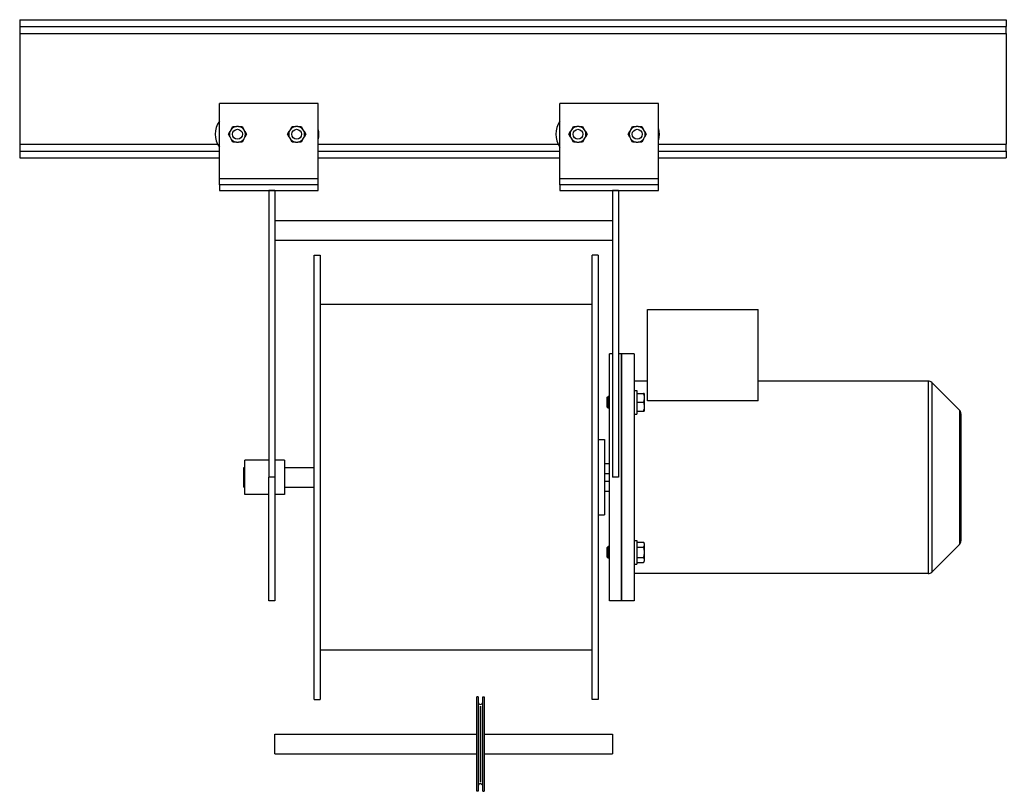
# Model space of a CAD drawing. Extents: x -8712 to 1826, y -2785 to 399.
# Drawn here: x -6754 to -5754, y -1837 to -1055 of the extents above; entities that cross this region are included whole.
import ezdxf

# ---------------------------------------------------------------- set-up
doc = ezdxf.new("R2010")
doc.units = 0
doc.layers.get('0').update_dxf_attribs({"linetype": 'CONTINUOUS'})

msp = doc.modelspace()

# ---------------------------------------------------------------- linework, layer by layer
at = {"color": 1}
for p, q in [((-6754.161373, -1055.45699), (-6754.161373, -1062.35699)), ((-6754.161373, -1055.45699), (-5754.161373, -1055.45699)), ((-5754.161373, -1055.45699), (-5754.161373, -1062.35699)), ((-6754.161373, -1062.35699), (-6754.161373, -1069.35699)), ((-6754.161373, -1062.35699), (-5754.161373, -1062.35699)), ((-6754.161373, -1069.35699), (-6754.161373, -1181.55699)), ((-6754.161373, -1069.35699), (-5754.161373, -1069.35699)), ((-5754.161373, -1069.35699), (-5754.161373, -1062.35699)), ((-5754.161373, -1069.35699), (-5754.161373, -1181.55699)), ((-6551.692292, -1216.577763), (-6551.692292, -1140.456591)), ((-6451.692292, -1140.456591), (-6551.692292, -1140.456591)), ((-6451.692292, -1216.577763), (-6451.692292, -1140.456591)), ((-6206.530498, -1216.577763), (-6206.530498, -1140.456591)), ((-6106.530498, -1140.456591), (-6206.530498, -1140.456591)), ((-6106.530498, -1216.577763), (-6106.530498, -1140.456591)), ((-6542.686316, -1171.456053), (-6540.943994, -1168.438822)), ((-6539.809815, -1166.474364), (-6540.943992, -1168.438817)), ((-6539.809812, -1166.474361), (-6538.067974, -1163.45685)), ((-6538.067974, -1163.45685), (-6534.582896, -1163.456591)), ((-6532.314505, -1163.456591), (-6534.582896, -1163.456591)), ((-6532.314505, -1163.456591), (-6528.829427, -1163.45685)), ((-6528.829427, -1163.45685), (-6527.087589, -1166.474361)), ((-6525.953409, -1168.438817), (-6527.087586, -1166.474364)), ((-6525.953407, -1168.438822), (-6524.211085, -1171.457129)), ((-6482.686316, -1171.456053), (-6480.943994, -1168.438822)), ((-6479.809815, -1166.474364), (-6480.943992, -1168.438817)), ((-6479.809812, -1166.474361), (-6478.067974, -1163.45685)), ((-6478.067974, -1163.45685), (-6474.582896, -1163.456591)), ((-6472.314505, -1163.456591), (-6474.582896, -1163.456591)), ((-6472.314505, -1163.456591), (-6468.829427, -1163.45685)), ((-6468.829427, -1163.45685), (-6467.087589, -1166.474361)), ((-6465.953409, -1168.438817), (-6467.087586, -1166.474364)), ((-6465.953407, -1168.438822), (-6464.211085, -1171.457129)), ((-6197.524522, -1171.456053), (-6195.782199, -1168.438822)), ((-6194.648021, -1166.474364), (-6195.782198, -1168.438817)), ((-6194.648017, -1166.474361), (-6192.90618, -1163.45685)), ((-6192.90618, -1163.45685), (-6189.421102, -1163.456591)), ((-6187.15271, -1163.456591), (-6189.421102, -1163.456591)), ((-6187.15271, -1163.456591), (-6183.667632, -1163.45685)), ((-6183.667632, -1163.45685), (-6181.925795, -1166.474361)), ((-6180.791614, -1168.438817), (-6181.925792, -1166.474364)), ((-6180.791613, -1168.438822), (-6179.04929, -1171.457129)), ((-6137.524522, -1171.456053), (-6135.782199, -1168.438822)), ((-6134.648021, -1166.474364), (-6135.782198, -1168.438817)), ((-6134.648017, -1166.474361), (-6132.90618, -1163.45685)), ((-6132.90618, -1163.45685), (-6129.421102, -1163.456591)), ((-6127.15271, -1163.456591), (-6129.421102, -1163.456591)), ((-6127.15271, -1163.456591), (-6123.667632, -1163.45685)), ((-6123.667632, -1163.45685), (-6121.925795, -1166.474361)), ((-6120.791614, -1168.438817), (-6121.925792, -1166.474364)), ((-6120.791613, -1168.438822), (-6119.04929, -1171.457129)), ((-6540.943994, -1174.47436), (-6542.686316, -1171.456053)), ((-6540.943992, -1174.474364), (-6539.809815, -1176.438817)), ((-6538.067974, -1179.456332), (-6539.809812, -1176.438821)), ((-6534.582896, -1179.456591), (-6538.067974, -1179.456332)), ((-6534.582896, -1179.456591), (-6532.314505, -1179.456591)), ((-6528.829427, -1179.456332), (-6532.314505, -1179.456591)), ((-6527.087589, -1176.438821), (-6528.829427, -1179.456332)), ((-6527.087586, -1176.438817), (-6525.953409, -1174.474364)), ((-6524.211085, -1171.457129), (-6525.953407, -1174.47436)), ((-6480.943994, -1174.47436), (-6482.686316, -1171.456053)), ((-6480.943992, -1174.474364), (-6479.809815, -1176.438817)), ((-6478.067974, -1179.456332), (-6479.809812, -1176.438821)), ((-6474.582896, -1179.456591), (-6478.067974, -1179.456332)), ((-6474.582896, -1179.456591), (-6472.314505, -1179.456591)), ((-6468.829427, -1179.456332), (-6472.314505, -1179.456591)), ((-6467.087589, -1176.438821), (-6468.829427, -1179.456332)), ((-6467.087586, -1176.438817), (-6465.953409, -1174.474364)), ((-6464.211085, -1171.457129), (-6465.953407, -1174.47436)), ((-6195.782199, -1174.47436), (-6197.524522, -1171.456053)), ((-6195.782198, -1174.474364), (-6194.648021, -1176.438817)), ((-6192.90618, -1179.456332), (-6194.648017, -1176.438821)), ((-6189.421102, -1179.456591), (-6192.90618, -1179.456332)), ((-6189.421102, -1179.456591), (-6187.15271, -1179.456591)), ((-6183.667632, -1179.456332), (-6187.15271, -1179.456591)), ((-6181.925795, -1176.438821), (-6183.667632, -1179.456332)), ((-6181.925792, -1176.438817), (-6180.791614, -1174.474364)), ((-6179.04929, -1171.457129), (-6180.791613, -1174.47436)), ((-6135.782199, -1174.47436), (-6137.524522, -1171.456053)), ((-6135.782198, -1174.474364), (-6134.648021, -1176.438817)), ((-6132.90618, -1179.456332), (-6134.648017, -1176.438821)), ((-6129.421102, -1179.456591), (-6132.90618, -1179.456332)), ((-6129.421102, -1179.456591), (-6127.15271, -1179.456591)), ((-6123.667632, -1179.456332), (-6127.15271, -1179.456591)), ((-6121.925795, -1176.438821), (-6123.667632, -1179.456332)), ((-6121.925792, -1176.438817), (-6120.791614, -1174.474364)), ((-6119.04929, -1171.457129), (-6120.791613, -1174.47436)), ((-6754.161373, -1181.55699), (-6754.161373, -1188.55699)), ((-6754.161373, -1181.55699), (-6553.531262, -1181.55699)), ((-6754.161373, -1188.55699), (-6754.161373, -1195.45699)), ((-6754.161373, -1188.55699), (-6551.692292, -1188.55699)), ((-6451.692292, -1181.55699), (-6208.369468, -1181.55699)), ((-6451.692292, -1188.55699), (-6206.530498, -1188.55699)), ((-6106.530498, -1181.55699), (-5754.161373, -1181.55699)), ((-6106.530498, -1188.55699), (-5754.161373, -1188.55699)), ((-5754.161373, -1188.55699), (-5754.161373, -1181.55699)), ((-5754.161373, -1188.55699), (-5754.161373, -1195.45699)), ((-6754.161373, -1195.45699), (-6551.692292, -1195.45699)), ((-6451.692292, -1195.45699), (-6206.530498, -1195.45699)), ((-6106.530498, -1195.45699), (-5754.161373, -1195.45699)), ((-6551.692292, -1222.577763), (-6551.692292, -1216.577763)), ((-6451.692292, -1216.577763), (-6551.692292, -1216.577763)), ((-6451.692292, -1222.577763), (-6451.692292, -1216.577763)), ((-6206.530498, -1222.577763), (-6206.530498, -1216.577763)), ((-6106.530498, -1216.577763), (-6206.530498, -1216.577763)), ((-6106.530498, -1222.577763), (-6106.530498, -1216.577763)), ((-6451.692292, -1222.577763), (-6551.692292, -1222.577763)), ((-6551.692292, -1222.577763), (-6551.692292, -1228.577763)), ((-6551.692292, -1228.577763), (-6451.692292, -1228.577763)), ((-6501.692292, -1228.577763), (-6501.692292, -1518.971493)), ((-6495.692292, -1228.577763), (-6501.692292, -1228.577763)), ((-6495.692292, -1228.577763), (-6495.692292, -1518.971493)), ((-6451.692292, -1228.577763), (-6451.692292, -1222.577763)), ((-6106.530498, -1222.577763), (-6206.530498, -1222.577763)), ((-6206.530498, -1222.577763), (-6206.530498, -1228.577763)), ((-6206.530498, -1228.577763), (-6106.530498, -1228.577763)), ((-6153.219346, -1228.577763), (-6153.219346, -1518.971515)), ((-6147.219346, -1228.577763), (-6153.219346, -1228.577763)), ((-6147.219346, -1228.577763), (-6147.219346, -1518.971515)), ((-6106.530498, -1228.577763), (-6106.530498, -1222.577763)), ((-6495.692292, -1258.714845), (-6153.219346, -1258.714845)), ((-6495.692292, -1278.714845), (-6153.219346, -1278.714845)), ((-6455.692292, -1293.971504), (-6449.692292, -1293.971504)), ((-6455.692292, -1743.971504), (-6455.692292, -1293.971504)), ((-6449.692292, -1293.971504), (-6449.692292, -1518.971504)), ((-6167.797955, -1293.971504), (-6173.797955, -1293.971504)), ((-6173.797955, -1518.971504), (-6173.797955, -1293.971504)), ((-6167.797955, -1293.971504), (-6167.797955, -1743.971504)), ((-6173.797955, -1343.971504), (-6449.692292, -1343.971504)), ((-6117.694541, -1441.34902), (-6117.694541, -1348.971504)), ((-6117.694541, -1348.971504), (-6005.694541, -1348.971504)), ((-6005.694541, -1441.34902), (-6005.694541, -1348.971504)), ((-6153.219346, -1393.971504), (-6156.219346, -1393.971504)), ((-6156.219346, -1518.971504), (-6156.219346, -1393.971504)), ((-6144.219346, -1393.971504), (-6147.219346, -1393.971504)), ((-6144.219346, -1393.971504), (-6144.219346, -1643.971504)), ((-6131.219346, -1393.971504), (-6144.219346, -1393.971504)), ((-6144.219346, -1607.359852), (-6144.219346, -1393.971504)), ((-6131.219346, -1393.971504), (-6131.219346, -1643.971504)), ((-6117.694541, -1421.471504), (-6131.219346, -1421.471504)), ((-5833.290414, -1421.471504), (-6005.694541, -1421.471504)), ((-5833.290414, -1421.471504), (-5833.290414, -1616.471504)), ((-5829.75488, -1422.93597), (-5829.75488, -1615.007038)), ((-5829.75488, -1422.93597), (-5801.683812, -1451.007038)), ((-6158.719346, -1437.904625), (-6157.772246, -1436.957525)), ((-6158.719346, -1448.010425), (-6158.719346, -1437.904625)), ((-6157.772246, -1448.957525), (-6157.772246, -1436.957525)), ((-6156.219346, -1436.957525), (-6157.772246, -1436.957525)), ((-6131.219346, -1430.957525), (-6128.719346, -1430.957525)), ((-6128.719346, -1430.957525), (-6128.719346, -1454.957525)), ((-6128.719346, -1433.957525), (-6121.971037, -1433.957525)), ((-6121.219346, -1433.957525), (-6121.971037, -1433.957897)), ((-6121.971037, -1433.957897), (-6121.764691, -1434.614082)), ((-6121.764691, -1434.614082), (-6121.52345, -1435.523689)), ((-6121.52345, -1435.523689), (-6121.350798, -1436.368925)), ((-6121.350798, -1436.368925), (-6121.237729, -1437.170685)), ((-6121.219346, -1439.562548), (-6121.306778, -1440.274882)), ((-6121.237729, -1437.170685), (-6121.219346, -1437.352503)), ((-6121.219346, -1433.957525), (-6121.219346, -1437.352503)), ((-6121.219346, -1437.352503), (-6121.219346, -1439.562548)), ((-6121.219346, -1439.562548), (-6121.219346, -1446.352503)), ((-6158.719346, -1448.010425), (-6157.772246, -1448.957525)), ((-6156.219346, -1448.957525), (-6157.772246, -1448.957525)), ((-6128.719346, -1442.957525), (-6121.971037, -1442.957525)), ((-6121.6758, -1441.989057), (-6121.971037, -1442.957366)), ((-6121.971037, -1442.957366), (-6121.971037, -1442.957684)), ((-6121.971037, -1442.957684), (-6121.6758, -1443.925993)), ((-6121.45885, -1441.103228), (-6121.6758, -1441.989057)), ((-6121.6758, -1443.925993), (-6121.45885, -1444.811823)), ((-6121.350798, -1449.546123), (-6121.52345, -1450.391362)), ((-6121.306778, -1440.274882), (-6121.45885, -1441.103228)), ((-6121.45885, -1444.811823), (-6121.306778, -1445.640168)), ((-6121.237729, -1448.744367), (-6121.350798, -1449.546123)), ((-6121.306778, -1445.640168), (-6121.219346, -1446.352503)), ((-6121.219346, -1448.562548), (-6121.237729, -1448.744367)), ((-6121.219346, -1446.352503), (-6121.219346, -1448.562548)), ((-6121.219346, -1448.562548), (-6121.219346, -1451.957525)), ((-6005.694541, -1441.34902), (-6117.694541, -1441.34902)), ((-6131.219346, -1454.957525), (-6128.719346, -1454.957525)), ((-6128.719346, -1451.957525), (-6121.971037, -1451.957525)), ((-6121.764691, -1451.300969), (-6121.971037, -1451.957154)), ((-6121.971037, -1451.957154), (-6121.219346, -1451.957525)), ((-6121.52345, -1450.391362), (-6121.764691, -1451.300969)), ((-5801.683812, -1451.007038), (-5801.683812, -1586.93597)), ((-5800.219346, -1454.542572), (-5800.219346, -1583.400436)), ((-6167.797955, -1480.821504), (-6161.569244, -1480.821504)), ((-6161.569244, -1480.821504), (-6161.569244, -1557.121504)), ((-6527.020641, -1528.971504), (-6527.020641, -1508.971504)), ((-6527.020641, -1508.971504), (-6525.908666, -1508.971504)), ((-6501.692292, -1501.471504), (-6525.908666, -1501.471504)), ((-6525.908666, -1536.471504), (-6525.908666, -1501.471504)), ((-6485.908666, -1501.471504), (-6495.692292, -1501.471504)), ((-6485.908666, -1501.471504), (-6485.908666, -1536.471504)), ((-6485.908666, -1508.971504), (-6455.692292, -1508.971504)), ((-6161.569244, -1504.971504), (-6156.219346, -1504.971504)), ((-6501.692292, -1643.971504), (-6501.692292, -1518.971493)), ((-6495.692292, -1518.971493), (-6501.692292, -1518.971493)), ((-6495.692292, -1518.971493), (-6495.692292, -1643.971504)), ((-6449.692292, -1518.971504), (-6449.692292, -1743.971504)), ((-6173.797955, -1743.971504), (-6173.797955, -1518.971504)), ((-6161.569244, -1514.971504), (-6156.219346, -1514.971504)), ((-6156.219346, -1643.971504), (-6156.219346, -1518.971504)), ((-6147.219346, -1518.971504), (-6153.219346, -1518.971504)), ((-6527.020641, -1528.971504), (-6525.908666, -1528.971504)), ((-6485.908666, -1528.971504), (-6455.692292, -1528.971504)), ((-6161.569244, -1522.971504), (-6156.219346, -1522.971504)), ((-6501.692292, -1536.471504), (-6525.908666, -1536.471504)), ((-6485.908666, -1536.471504), (-6495.692292, -1536.471504)), ((-6161.569244, -1532.971504), (-6156.219346, -1532.971504)), ((-6167.797955, -1557.121504), (-6161.569244, -1557.121504)), ((-6157.772246, -1588.985483), (-6158.719346, -1589.932583)), ((-6158.719346, -1594.985483), (-6158.719346, -1589.932583)), ((-6156.219346, -1588.985483), (-6157.772246, -1588.985483)), ((-6157.772246, -1600.985483), (-6157.772246, -1588.985483)), ((-6131.219346, -1582.985483), (-6128.719346, -1582.985483)), ((-6128.719346, -1582.985483), (-6128.719346, -1594.985483)), ((-6128.719346, -1584.593178), (-6121.971037, -1584.593178)), ((-6128.719346, -1589.789331), (-6121.971037, -1589.789331)), ((-6121.219346, -1585.895483), (-6121.971037, -1584.593516)), ((-6121.971037, -1584.593516), (-6121.6758, -1585.152459)), ((-6121.764691, -1589.410588), (-6121.971037, -1589.789637)), ((-6121.971037, -1589.789637), (-6121.862904, -1590.175004)), ((-6121.52345, -1588.884709), (-6121.764691, -1589.410588)), ((-6121.6758, -1585.152459), (-6121.45885, -1585.663281)), ((-6121.350798, -1588.39689), (-6121.52345, -1588.884709)), ((-6121.45885, -1585.663281), (-6121.306778, -1586.141978)), ((-6121.237729, -1587.934211), (-6121.350798, -1588.39689)), ((-6121.306778, -1586.141978), (-6121.219346, -1586.553269)), ((-6121.219346, -1587.82924), (-6121.237729, -1587.934211)), ((-6121.219346, -1585.895483), (-6121.219346, -1586.553269)), ((-6121.219346, -1586.553269), (-6121.219346, -1587.82924)), ((-6121.219346, -1587.82924), (-6121.219346, -1593.709513)), ((-5829.75488, -1615.007038), (-5801.683812, -1586.93597)), ((-6158.719346, -1600.038383), (-6158.719346, -1594.985483)), ((-6128.719346, -1594.985483), (-6128.719346, -1606.985483)), ((-6121.862903, -1599.795961), (-6121.971037, -1600.181605)), ((-6121.862904, -1590.175004), (-6121.595599, -1591.257486)), ((-6121.595598, -1598.713476), (-6121.862903, -1599.795961)), ((-6121.595599, -1591.257486), (-6121.401409, -1592.255236)), ((-6121.401409, -1597.715735), (-6121.595598, -1598.713476)), ((-6121.401409, -1592.255236), (-6121.269149, -1593.195282)), ((-6121.269149, -1596.775684), (-6121.401409, -1597.715735)), ((-6121.269149, -1593.195282), (-6121.219346, -1593.709513)), ((-6121.219346, -1596.261453), (-6121.269149, -1596.775684)), ((-6121.219346, -1593.709513), (-6121.219346, -1596.261453)), ((-6121.219346, -1596.261453), (-6121.219346, -1602.141727)), ((-6157.772246, -1600.985483), (-6158.719346, -1600.038383)), ((-6156.219346, -1600.985483), (-6157.772246, -1600.985483)), ((-6144.219346, -1643.971504), (-6144.219346, -1607.359852)), ((-6131.219346, -1606.985483), (-6128.719346, -1606.985483)), ((-6128.719346, -1600.181636), (-6121.971037, -1600.181636)), ((-6128.719346, -1605.377788), (-6121.971037, -1605.377788)), ((-6121.971037, -1600.181605), (-6121.764691, -1600.560378)), ((-6121.219346, -1604.075483), (-6121.971037, -1605.377451)), ((-6121.6758, -1604.818507), (-6121.971037, -1605.377451)), ((-6121.971037, -1605.377451), (-6121.971037, -1605.377451)), ((-6121.764691, -1600.560378), (-6121.52345, -1601.086258)), ((-6121.45885, -1604.307685), (-6121.6758, -1604.818507)), ((-6121.52345, -1601.086258), (-6121.350798, -1601.574076)), ((-6121.306778, -1603.828988), (-6121.45885, -1604.307685)), ((-6121.350798, -1601.574076), (-6121.237729, -1602.036756)), ((-6121.219346, -1603.417697), (-6121.306778, -1603.828988)), ((-6121.237729, -1602.036756), (-6121.219346, -1602.141727)), ((-6121.219346, -1602.141727), (-6121.219346, -1603.417697)), ((-6121.219346, -1603.417697), (-6121.219346, -1604.075483)), ((-5833.290414, -1616.471504), (-6131.219346, -1616.471504)), ((-6495.692292, -1643.971504), (-6501.692292, -1643.971504)), ((-6144.219346, -1643.971504), (-6156.219346, -1643.971504)), ((-6131.219346, -1643.971504), (-6144.219346, -1643.971504)), ((-6173.797955, -1693.971504), (-6449.692292, -1693.971504)), ((-6455.692292, -1743.971504), (-6449.692292, -1743.971504)), ((-6290.82157, -1837.008274), (-6290.82157, -1741.414663)), ((-6289.447833, -1741.414663), (-6290.82157, -1741.414663)), ((-6289.447833, -1741.414663), (-6289.447833, -1837.008274)), ((-6284.880574, -1837.008274), (-6284.880574, -1741.414663)), ((-6284.880574, -1741.414663), (-6283.506837, -1741.414663)), ((-6283.506837, -1741.414663), (-6283.506837, -1837.008274)), ((-6167.797955, -1743.971504), (-6173.797955, -1743.971504)), ((-6287.189203, -1827.667483), (-6287.189203, -1750.755454)), ((-6287.139203, -1750.755454), (-6287.139203, -1827.667483)), ((-6495.692292, -1799.211468), (-6495.692292, -1779.211468)), ((-6495.692292, -1779.211468), (-6290.82157, -1779.211468)), ((-6283.506837, -1779.211468), (-6153.219346, -1779.211468)), ((-6153.219346, -1779.211468), (-6153.219346, -1799.211468)), ((-6495.692292, -1799.211468), (-6290.82157, -1799.211468)), ((-6283.506837, -1799.211468), (-6153.219346, -1799.211468)), ((-6289.447833, -1837.008274), (-6290.82157, -1837.008274)), ((-6284.880574, -1837.008274), (-6283.506837, -1837.008274))]:
    msp.add_line(p, q, dxfattribs=at)
at = {"color": 6}
for p, q in [((-6158.719346, -1437.904625), (-6156.219346, -1437.904625)), ((-6158.719346, -1448.010425), (-6156.219346, -1448.010425)), ((-6158.719346, -1589.932583), (-6156.219346, -1589.932583)), ((-6158.719346, -1600.038383), (-6156.219346, -1600.038383))]:
    msp.add_line(p, q, dxfattribs=at)
at = {"color": 1}
for centre in [(-6533.4487, -1171.456591), (-6473.4487, -1171.456591), (-6188.286906, -1171.456591), (-6128.286906, -1171.456591)]:
    msp.add_circle(centre, 5, dxfattribs=at)
for centre, radius, start, end in [((-6533.4487, -1171.456591), 22.5, 144.264286, 215.735714), ((-6188.286906, -1171.456591), 22.5, 144.264286, 215.735714), ((-6533.4487, -1171.456591), 8.08, 158.069301, 201.930699), ((-6533.4487, -1171.456591), 8.08, 98.069301, 141.930699), ((-6533.4487, -1171.456591), 8.08, 38.069301, 81.930699), ((-6533.4487, -1171.456591), 8.08, 338.069301, 21.930699), ((-6473.4487, -1171.456591), 8.08, 158.069301, 201.930699), ((-6473.4487, -1171.456591), 8.08, 98.069301, 141.930699), ((-6473.4487, -1171.456591), 8.08, 38.069301, 81.930699), ((-6473.4487, -1171.456591), 8.08, 338.069301, 21.930699), ((-6473.4487, -1171.456591), 22.5, 345.486265, 14.513735), ((-6188.286906, -1171.456591), 8.08, 158.069301, 201.930699), ((-6188.286906, -1171.456591), 8.08, 98.069301, 141.930699), ((-6188.286906, -1171.456591), 8.08, 38.069301, 81.930699), ((-6188.286906, -1171.456591), 8.08, 338.069301, 21.930699), ((-6128.286906, -1171.456591), 8.08, 158.069301, 201.930699), ((-6128.286906, -1171.456591), 8.08, 98.069301, 141.930699), ((-6128.286906, -1171.456591), 8.08, 38.069301, 81.930699), ((-6128.286906, -1171.456591), 8.08, 338.069301, 21.930699), ((-6128.286906, -1171.456591), 22.5, 345.486265, 14.513735), ((-6533.4487, -1171.456591), 8.08, 218.069301, 261.930699), ((-6533.4487, -1171.456591), 8.08, 278.069301, 321.930699), ((-6473.4487, -1171.456591), 8.08, 218.069301, 261.930699), ((-6473.4487, -1171.456591), 8.08, 278.069301, 321.930699), ((-6188.286906, -1171.456591), 8.08, 218.069301, 261.930699), ((-6188.286906, -1171.456591), 8.08, 278.069301, 321.930699), ((-6128.286906, -1171.456591), 8.08, 218.069301, 261.930699), ((-6128.286906, -1171.456591), 8.08, 278.069301, 321.930699), ((-5833.290414, -1426.471504), 5, 45, 90), ((-5805.219346, -1454.542572), 5, 0, 45), ((-5805.219346, -1583.400436), 5, 315, 0), ((-5833.290414, -1611.471504), 5, 270, 315), ((-6287.139203, -1746.711468), 2.313571, 182.545219, 270), ((-6287.189203, -1746.711468), 2.313571, 270, 357.454781), ((-6287.139203, -1831.711468), 2.313571, 90, 177.454781), ((-6287.189203, -1831.711468), 2.313571, 2.545219, 90)]:
    msp.add_arc(centre, radius, start, end, dxfattribs=at)

doc.saveas('drawing.dxf')
